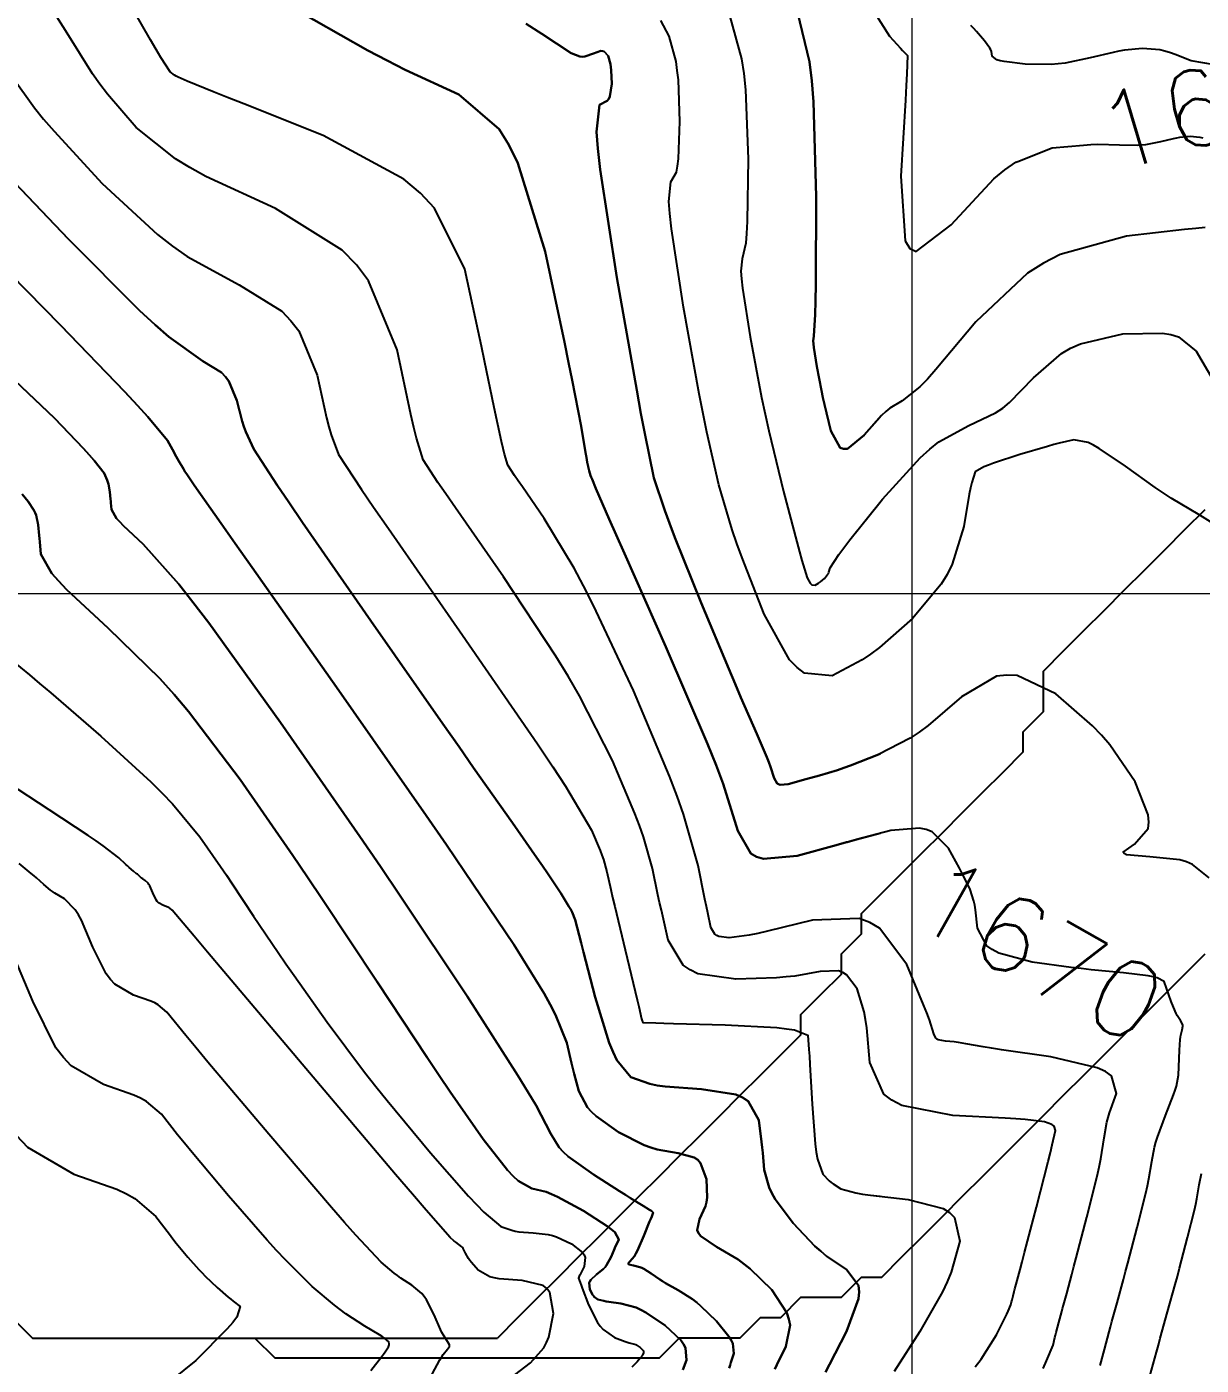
# Model space of a CAD drawing. Header units: metres. Extents: x 837117 to 838477, y 1189012 to 1191015.
# Drawn here: x 837832.7 to 837890.8, y 1190375.7 to 1190441.9 of the extents above; entities that cross this region are included whole.
import ezdxf

# ---------------------------------------------------------------- set-up
doc = ezdxf.new("R2010")
doc.units = ezdxf.units.M
doc.header["$LTSCALE"] = 0.3
doc.layers.add('COORD', color=7, linetype='Continuous', lineweight=20)
doc.layers.add('DRENAJE', color=5, linetype='Continuous', lineweight=25)
doc.layers.add('COTAS 10', color=1, linetype='Continuous')
doc.layers.add('COTAS INT', color=252, linetype='Continuous')
doc.styles.get("Standard").update_dxf_attribs({"font": 'simplex.shx'})

msp = doc.modelspace()

# ---------------------------------------------------------------- linework, layer by layer
at = {"layer": 'COORD'}
for p, q in [((837876.514, 1189013.872), (837876.514, 1191013.872)), ((837476.514, 1190413.872), (838476.514, 1190413.872))]:
    msp.add_line(p, q, dxfattribs=at)
at = {"layer": 'COTAS 10'}
for points, elevation in [([(837885.809, 1190375.667), (837886.014, 1190376.461), (837886.248, 1190377.335), (837886.316, 1190377.584), (837886.385, 1190377.837), (837886.646, 1190378.775), (837886.963, 1190379.93), (837887.067, 1190380.319), (837887.179, 1190380.737), (837887.642, 1190382.499), (837888.062, 1190384.191), (837888.147, 1190384.565), (837888.217, 1190384.898), (837888.358, 1190385.764), (837888.494, 1190386.478), (837888.562, 1190386.716), (837888.643, 1190386.971), (837889.044, 1190388.039), (837889.439, 1190389.064), (837889.515, 1190389.293), (837889.578, 1190389.497), (837889.685, 1190390.033), (837889.735, 1190391.279), (837889.77, 1190391.795), (837889.783, 1190391.908), (837889.799, 1190392.01), (837889.867, 1190392.273), (837889.901, 1190392.453), (837889.895, 1190392.503), (837889.881, 1190392.553), (837889.775, 1190392.736), (837889.614, 1190392.992), (837889.566, 1190393.089), (837889.516, 1190393.198), (837889.325, 1190393.684), (837888.974, 1190394.664), (837888.62, 1190394.856), (837888.423, 1190394.903), (837888.184, 1190394.948), (837886.963, 1190395.09), (837885.358, 1190395.25), (837884.876, 1190395.306), (837884.378, 1190395.368), (837882.445, 1190395.634), (837880.792, 1190396.075), (837880.47, 1190396.246), (837880.207, 1190396.439), (837879.749, 1190397.313), (837879.648, 1190398.223), (837879.609, 1190398.439), (837879.567, 1190398.639), (837879.378, 1190399.23), (837879.082, 1190399.84), (837878.972, 1190400.051), (837878.85, 1190400.281), (837878.309, 1190401.267), (837877.493, 1190402.074), (837877.197, 1190402.192), (837876.872, 1190402.264), (837875.447, 1190402.142), (837873.751, 1190401.694), (837873.299, 1190401.572), (837873.256, 1190401.56), (837872.749, 1190401.421), (837870.824, 1190400.885), (837869.159, 1190400.732), (837868.816, 1190400.834), (837868.523, 1190401), (837867.893, 1190402.122), (837867.166, 1190404.452), (837866.812, 1190405.379), (837866.393, 1190406.428), (837864.328, 1190411.235), (837862.278, 1190415.845), (837861.868, 1190416.77), (837861.526, 1190417.543), (837860.861, 1190419.067), (837860.677, 1190419.523), (837860.638, 1190419.624), (837860.605, 1190419.713), (837860.529, 1190419.943), (837860.444, 1190420.376), (837860.404, 1190420.593), (837860.358, 1190420.853), (837860.133, 1190422.144), (837859.696, 1190424.424), (837859.516, 1190425.308), (837859.31, 1190426.301), (837858.352, 1190430.796), (837857.013, 1190435.157), (837856.567, 1190436.065), (837856.087, 1190436.842), (837854.084, 1190438.567), (837851.43, 1190439.782), (837850.541, 1190440.238), (837849.585, 1190440.745), (837845.574, 1190443.011)], 1670), ([(837845.574, 1190443.011), (837849.585, 1190440.745), (837850.541, 1190440.238), (837851.43, 1190439.782), (837854.084, 1190438.567), (837856.087, 1190436.842), (837856.567, 1190436.065), (837857.013, 1190435.157), (837858.352, 1190430.796), (837859.31, 1190426.301), (837859.516, 1190425.308), (837859.696, 1190424.424), (837860.133, 1190422.144), (837860.358, 1190420.853), (837860.404, 1190420.593), (837860.444, 1190420.376), (837860.529, 1190419.943), (837860.605, 1190419.713), (837860.638, 1190419.624), (837860.677, 1190419.523), (837860.861, 1190419.067), (837861.526, 1190417.543), (837861.868, 1190416.77), (837862.278, 1190415.845), (837864.328, 1190411.235), (837866.393, 1190406.428), (837866.812, 1190405.379), (837867.166, 1190404.452), (837867.893, 1190402.122), (837868.523, 1190401), (837868.816, 1190400.834), (837869.159, 1190400.732), (837870.824, 1190400.885), (837872.749, 1190401.421), (837873.256, 1190401.56), (837873.299, 1190401.572), (837873.751, 1190401.694), (837874.923, 1190402.004)], 1670), ([(837874.655, 1190442.62), (837875.39, 1190441.447), (837875.929, 1190440.857), (837876.034, 1190440.744), (837876.121, 1190440.652), (837876.276, 1190440.5), (837876.247, 1190439.578), (837876.217, 1190439.001), (837876.177, 1190438.283), (837875.956, 1190434.529), (837876.164, 1190431.32), (837876.395, 1190430.946), (837876.701, 1190430.796), (837878.431, 1190432.115), (837880.549, 1190434.386), (837881.1, 1190434.837), (837881.634, 1190435.21), (837881.738, 1190435.251), (837883.434, 1190435.915), (837884.978, 1190436.062), (837885.35, 1190436.084), (837885.7, 1190436.098), (837886.764, 1190436.078), (837887.631, 1190436.057), (837887.855, 1190436.07), (837888.072, 1190436.09), (837888.801, 1190436.229), (837889.44, 1190436.386), (837889.601, 1190436.417), (837889.755, 1190436.443), (837890.253, 1190436.494), (837890.736, 1190436.452), (837890.88, 1190436.419)], 1680), ([(837869.714, 1190375.49), (837869.81, 1190375.699), (837870.256, 1190376.608), (837870.468, 1190377.665), (837870.416, 1190377.967), (837870.317, 1190378.272), (837869.561, 1190379.41), (837868.493, 1190380.445), (837868.197, 1190380.687), (837867.901, 1190380.908), (837866.833, 1190381.545), (837866.055, 1190382.063), (837865.941, 1190382.21), (837865.872, 1190382.358), (837865.991, 1190382.906), (837866.293, 1190383.548), (837866.339, 1190383.756), (837866.368, 1190383.976), (837866.34, 1190384.881), (837866.042, 1190385.682), (837865.902, 1190385.837), (837865.736, 1190385.963), (837864.932, 1190386.179), (837863.893, 1190386.354), (837863.58, 1190386.455), (837863.255, 1190386.578), (837861.991, 1190387.213), (837860.875, 1190388.002), (837860.644, 1190388.221), (837860.447, 1190388.442), (837860.016, 1190389.245), (837859.798, 1190390.102), (837859.734, 1190390.357), (837859.669, 1190390.62), (837859.425, 1190391.633), (837858.87, 1190393.026), (837858.61, 1190393.527), (837858.303, 1190394.08), (837856.812, 1190396.495), (837854.374, 1190400.118), (837853.472, 1190401.431), (837852.471, 1190402.879), (837848.033, 1190409.228), (837843.863, 1190415.159), (837843.031, 1190416.342), (837842.339, 1190417.327), (837841.004, 1190419.228), (837840.63, 1190419.778), (837840.543, 1190419.911), (837840.464, 1190420.035), (837840.239, 1190420.414), (837840.046, 1190420.769), (837839.987, 1190420.878), (837839.926, 1190420.991), (837839.684, 1190421.439), (837838.715, 1190422.605), (837838.195, 1190423.172), (837837.566, 1190423.844), (837834.389, 1190427.152), (837831.059, 1190430.524)], 1660), ([(837831.059, 1190430.524), (837834.389, 1190427.152), (837837.566, 1190423.844), (837838.195, 1190423.172), (837838.715, 1190422.605), (837839.684, 1190421.439), (837839.926, 1190420.991), (837839.987, 1190420.878), (837840.046, 1190420.769), (837840.239, 1190420.414), (837840.464, 1190420.035), (837840.543, 1190419.911), (837840.63, 1190419.778), (837841.004, 1190419.228), (837842.339, 1190417.327), (837843.031, 1190416.342), (837843.863, 1190415.159), (837848.033, 1190409.228), (837852.471, 1190402.879), (837853.472, 1190401.431), (837854.374, 1190400.118), (837856.812, 1190396.495), (837858.303, 1190394.08), (837858.61, 1190393.527), (837858.87, 1190393.026), (837859.425, 1190391.633), (837859.669, 1190390.62), (837859.734, 1190390.357), (837859.798, 1190390.102), (837860.016, 1190389.245), (837860.447, 1190388.442), (837860.644, 1190388.221), (837860.875, 1190388.002), (837861.991, 1190387.213), (837863.255, 1190386.578), (837863.58, 1190386.455), (837863.893, 1190386.354), (837864.932, 1190386.179), (837865.736, 1190385.963), (837865.902, 1190385.837), (837866.042, 1190385.682), (837866.34, 1190384.881), (837866.368, 1190383.976), (837866.339, 1190383.756), (837866.293, 1190383.548), (837865.991, 1190382.906), (837865.872, 1190382.358), (837865.941, 1190382.21), (837866.055, 1190382.063), (837866.833, 1190381.545), (837867.901, 1190380.908), (837868.197, 1190380.687), (837868.493, 1190380.445), (837869.561, 1190379.41), (837870.317, 1190378.272), (837870.416, 1190377.967), (837870.468, 1190377.665), (837870.256, 1190376.608), (837869.81, 1190375.699), (837869.714, 1190375.49)], 1660), ([(837852.765, 1190375.238), (837853.154, 1190375.946), (837853.241, 1190376.091), (837853.32, 1190376.215), (837853.534, 1190376.479), (837853.628, 1190376.611), (837853.631, 1190376.651), (837853.625, 1190376.693), (837853.523, 1190376.857), (837853.323, 1190377.165), (837853.255, 1190377.298), (837853.181, 1190377.45), (837852.872, 1190378.171), (837852.493, 1190378.916), (837852.376, 1190379.084), (837852.254, 1190379.234), (837851.769, 1190379.64), (837851.22, 1190379.996), (837851.057, 1190380.115), (837850.89, 1190380.244), (837850.249, 1190380.786), (837848.989, 1190382.121), (837848.432, 1190382.751), (837847.784, 1190383.493), (837844.696, 1190387.11), (837841.683, 1190390.684), (837841.084, 1190391.398), (837840.587, 1190391.994), (837839.64, 1190393.152), (837839.217, 1190393.513), (837839.05, 1190393.606), (837838.861, 1190393.696), (837837.998, 1190393.997), (837837.078, 1190394.533), (837836.853, 1190394.771), (837836.641, 1190395.048), (837835.985, 1190396.373), (837835.422, 1190397.698), (837835.27, 1190397.976), (837835.119, 1190398.215), (837834.585, 1190398.754), (837834.109, 1190399.038), (837833.995, 1190399.115), (837833.887, 1190399.192), (837833.562, 1190399.467), (837833.208, 1190399.791), (837833.082, 1190399.899), (837832.945, 1190400.015), (837832.349, 1190400.501)], 1650), ([(837852.765, 1190375.238), (837853.154, 1190375.946), (837853.241, 1190376.091), (837853.32, 1190376.215), (837853.534, 1190376.479), (837853.628, 1190376.611), (837853.631, 1190376.651), (837853.625, 1190376.693), (837853.523, 1190376.857), (837853.323, 1190377.165), (837853.255, 1190377.298), (837853.181, 1190377.45), (837852.872, 1190378.171), (837852.493, 1190378.916), (837852.376, 1190379.084), (837852.254, 1190379.234), (837851.769, 1190379.64), (837851.22, 1190379.996), (837851.057, 1190380.115), (837850.89, 1190380.244), (837850.249, 1190380.786), (837848.989, 1190382.121), (837848.432, 1190382.751), (837847.784, 1190383.493), (837844.696, 1190387.11), (837841.683, 1190390.684), (837841.084, 1190391.398), (837840.587, 1190391.994), (837839.64, 1190393.152), (837839.217, 1190393.513), (837839.05, 1190393.606), (837838.861, 1190393.696), (837837.998, 1190393.997), (837837.078, 1190394.533), (837836.853, 1190394.771), (837836.641, 1190395.048), (837835.985, 1190396.373), (837835.422, 1190397.698), (837835.27, 1190397.976), (837835.119, 1190398.215), (837834.585, 1190398.754), (837834.109, 1190399.038), (837833.995, 1190399.115), (837833.887, 1190399.192), (837833.562, 1190399.467), (837833.208, 1190399.791), (837833.082, 1190399.899), (837832.945, 1190400.015), (837832.349, 1190400.501)], 1650)]:
    msp.add_lwpolyline(points, dxfattribs=dict(at, elevation=elevation))
at = {"layer": 'COTAS INT'}
for points, elevation in [([(837874.923, 1190397.268), (837874.892, 1190397.31), (837874.41, 1190397.595), (837873.881, 1190397.788), (837871.573, 1190397.709), (837869.349, 1190397.156), (837868.872, 1190397.05), (837868.456, 1190396.964), (837867.455, 1190396.823), (837866.947, 1190396.898), (837866.842, 1190396.948), (837866.751, 1190397.011), (837866.552, 1190397.345), (837866.396, 1190398.071), (837866.333, 1190398.38), (837866.262, 1190398.737), (837865.933, 1190400.417), (837865.206, 1190402.952), (837864.884, 1190403.847), (837864.51, 1190404.827), (837862.721, 1190409.064), (837860.748, 1190413.282), (837860.258, 1190414.249), (837859.793, 1190415.13), (837858.313, 1190417.587), (837857.232, 1190419.141), (837857.018, 1190419.452), (837856.84, 1190419.712), (837856.505, 1190420.222), (837856.346, 1190420.765), (837856.279, 1190421.046), (837856.203, 1190421.384), (837855.843, 1190423.075), (837855.362, 1190425.379), (837855.209, 1190426.102), (837855.047, 1190426.863), (837854.391, 1190429.92), (837852.883, 1190432.942), (837852.185, 1190433.681), (837851.364, 1190434.378), (837847.387, 1190436.541), (837843.45, 1190438.1), (837842.655, 1190438.415), (837841.989, 1190438.68), (837840.647, 1190439.216), (837840.211, 1190439.414), (837840.114, 1190439.465), (837840.028, 1190439.515), (837839.807, 1190439.683), (837839.353, 1190440.397), (837839.12, 1190440.792), (837838.84, 1190441.272), (837837.444, 1190443.718)], 1668), ([(837882.981, 1190375.522), (837883.156, 1190375.892), (837883.478, 1190376.67), (837883.569, 1190377.05), (837883.598, 1190377.169), (837883.629, 1190377.293), (837883.758, 1190377.789), (837883.904, 1190378.335), (837883.946, 1190378.491), (837883.989, 1190378.648), (837884.152, 1190379.235), (837884.408, 1190380.177), (837884.509, 1190380.559), (837884.624, 1190380.994), (837885.15, 1190383.003), (837885.655, 1190385.035), (837885.757, 1190385.485), (837885.842, 1190385.886), (837886.011, 1190386.926), (837886.141, 1190387.701), (837886.201, 1190387.935), (837886.271, 1190388.177), (837886.614, 1190389.122), (837886.367, 1190390.008), (837886.067, 1190390.214), (837885.665, 1190390.402), (837883.373, 1190390.937), (837880.934, 1190391.293), (837880.439, 1190391.368), (837880.021, 1190391.433), (837879.165, 1190391.583), (837878.8, 1190391.653), (837878.693, 1190391.668), (837878.582, 1190391.682), (837878.16, 1190391.714), (837877.802, 1190391.784), (837877.733, 1190391.82), (837877.676, 1190391.864), (837877.579, 1190392.086), (837877.366, 1190392.775), (837877.236, 1190393.113), (837877.075, 1190393.516), (837876.239, 1190395.507), (837874.892, 1190397.31), (837874.41, 1190397.595), (837873.881, 1190397.788), (837871.573, 1190397.709), (837869.349, 1190397.156), (837868.872, 1190397.05), (837868.456, 1190396.964), (837867.455, 1190396.823), (837866.947, 1190396.898), (837866.842, 1190396.948), (837866.751, 1190397.011), (837866.552, 1190397.345), (837866.396, 1190398.071), (837866.333, 1190398.38), (837866.262, 1190398.737), (837865.933, 1190400.417), (837865.206, 1190402.952), (837864.884, 1190403.847), (837864.51, 1190404.827), (837862.721, 1190409.064), (837860.748, 1190413.282), (837860.258, 1190414.249), (837859.793, 1190415.13), (837858.313, 1190417.587), (837857.232, 1190419.141), (837857.018, 1190419.452), (837856.84, 1190419.712), (837856.505, 1190420.222), (837856.346, 1190420.765), (837856.279, 1190421.046), (837856.203, 1190421.384), (837855.843, 1190423.075), (837855.362, 1190425.379), (837855.209, 1190426.102), (837855.047, 1190426.863), (837854.391, 1190429.92), (837852.883, 1190432.942), (837852.185, 1190433.681), (837851.364, 1190434.378), (837847.387, 1190436.541), (837843.45, 1190438.1), (837842.655, 1190438.415), (837841.989, 1190438.68), (837840.647, 1190439.216), (837840.211, 1190439.414), (837840.114, 1190439.465), (837840.028, 1190439.515), (837839.807, 1190439.683), (837839.353, 1190440.397), (837839.12, 1190440.792), (837838.84, 1190441.272), (837837.444, 1190443.718)], 1668), ([(837875.109, 1190389.102), (837874.424, 1190390.664), (837874.27, 1190392.383), (837874.205, 1190392.792), (837874.132, 1190393.172), (837873.788, 1190394.301), (837873.263, 1190395.005), (837873.075, 1190395.116), (837872.868, 1190395.192), (837871.967, 1190395.161), (837870.706, 1190394.939), (837870.272, 1190394.894), (837869.801, 1190394.856), (837867.793, 1190394.777), (837865.913, 1190395.054), (837865.522, 1190395.239), (837865.188, 1190395.473), (837864.45, 1190396.711), (837864.105, 1190398.196), (837864.019, 1190398.586), (837863.937, 1190398.966), (837863.673, 1190400.258), (837863.223, 1190401.827), (837863.023, 1190402.382), (837862.792, 1190402.988), (837861.684, 1190405.611), (837860.055, 1190408.806), (837859.494, 1190409.773), (837858.886, 1190410.776), (837856.293, 1190414.697), (837853.917, 1190418.112), (837853.446, 1190418.796), (837853.056, 1190419.367), (837852.32, 1190420.488), (837851.997, 1190421.553), (837851.867, 1190422.089), (837851.719, 1190422.731), (837851.037, 1190425.92), (837849.628, 1190429.349), (837849.022, 1190430.141), (837848.323, 1190430.866), (837845.015, 1190432.917), (837841.575, 1190434.509), (837840.792, 1190434.945), (837840.083, 1190435.378), (837838.132, 1190436.923), (837836.712, 1190438.571), (837836.337, 1190439.069), (837835.971, 1190439.584), (837834.714, 1190441.596), (837833.498, 1190443.537)], 1666), ([(837879.63, 1190375.595), (837879.919, 1190375.988), (837880.675, 1190377.186), (837881.106, 1190378.037), (837881.191, 1190378.212), (837881.261, 1190378.359), (837881.389, 1190378.67), (837881.425, 1190378.822), (837881.437, 1190378.869), (837881.449, 1190378.919), (837881.501, 1190379.117), (837881.559, 1190379.335), (837881.576, 1190379.397), (837881.593, 1190379.46), (837881.658, 1190379.694), (837881.853, 1190380.425), (837881.951, 1190380.8), (837882.07, 1190381.251), (837882.659, 1190383.507), (837883.238, 1190385.76), (837883.351, 1190386.209), (837883.442, 1190386.583), (837883.597, 1190387.303), (837883.527, 1190387.505), (837883.475, 1190387.553), (837883.41, 1190387.597), (837883.061, 1190387.726), (837882.097, 1190387.839), (837881.645, 1190387.872), (837881.113, 1190387.907), (837878.521, 1190388.044), (837875.997, 1190388.533), (837875.508, 1190388.791), (837875.109, 1190389.102), (837874.424, 1190390.664), (837874.27, 1190392.383), (837874.205, 1190392.792), (837874.132, 1190393.172), (837873.788, 1190394.301), (837873.263, 1190395.005), (837873.075, 1190395.116), (837872.868, 1190395.192), (837871.967, 1190395.161), (837870.706, 1190394.939), (837870.272, 1190394.894), (837869.801, 1190394.856), (837867.793, 1190394.777), (837865.913, 1190395.054), (837865.522, 1190395.239), (837865.188, 1190395.473), (837864.45, 1190396.711), (837864.105, 1190398.196), (837864.019, 1190398.586), (837863.937, 1190398.966), (837863.673, 1190400.258), (837863.223, 1190401.827), (837863.023, 1190402.382), (837862.792, 1190402.988), (837861.684, 1190405.611), (837860.055, 1190408.806), (837859.494, 1190409.773), (837858.886, 1190410.776), (837856.293, 1190414.697), (837853.917, 1190418.112), (837853.446, 1190418.796), (837853.056, 1190419.367), (837852.32, 1190420.488), (837851.997, 1190421.553), (837851.867, 1190422.089), (837851.719, 1190422.731), (837851.037, 1190425.92), (837849.628, 1190429.349), (837849.022, 1190430.141), (837848.323, 1190430.866), (837845.015, 1190432.917), (837841.575, 1190434.509), (837840.792, 1190434.945), (837840.083, 1190435.378), (837838.132, 1190436.923), (837836.712, 1190438.571), (837836.337, 1190439.069), (837835.971, 1190439.584), (837834.714, 1190441.596), (837833.498, 1190443.537)], 1666), ([(837867.498, 1190442.421), (837868.072, 1190440.326), (837868.181, 1190439.594), (837868.267, 1190438.797), (837868.397, 1190435.374), (837868.345, 1190432.272), (837868.317, 1190431.678), (837868.283, 1190431.199), (837868.11, 1190430.426), (837868.041, 1190429.821), (837868.072, 1190429.448), (837868.125, 1190428.985), (837868.498, 1190426.572), (837869.065, 1190423.574), (837869.24, 1190422.744), (837869.423, 1190421.913), (837870.149, 1190418.91), (837870.802, 1190416.426), (837870.939, 1190415.923), (837871.057, 1190415.5), (837871.322, 1190414.638), (837871.468, 1190414.377), (837871.51, 1190414.333), (837871.552, 1190414.301), (837871.711, 1190414.287), (837871.88, 1190414.377), (837871.929, 1190414.41), (837871.978, 1190414.447), (837872.167, 1190414.612), (837872.33, 1190414.807), (837872.364, 1190414.864), (837872.393, 1190414.921), (837872.459, 1190415.137), (837872.875, 1190415.794), (837873.126, 1190416.129), (837873.435, 1190416.532), (837874.923, 1190418.392)], 1676), ([(837867.498, 1190442.421), (837868.072, 1190440.326), (837868.181, 1190439.594), (837868.267, 1190438.797), (837868.397, 1190435.374), (837868.345, 1190432.272), (837868.317, 1190431.678), (837868.283, 1190431.199), (837868.11, 1190430.426), (837868.041, 1190429.821), (837868.072, 1190429.448), (837868.125, 1190428.985), (837868.498, 1190426.572), (837869.065, 1190423.574), (837869.24, 1190422.744), (837869.423, 1190421.913), (837870.149, 1190418.91), (837870.802, 1190416.426), (837870.939, 1190415.923), (837871.057, 1190415.5), (837871.322, 1190414.638), (837871.468, 1190414.377), (837871.51, 1190414.333), (837871.552, 1190414.301), (837871.711, 1190414.287), (837871.88, 1190414.377), (837871.929, 1190414.41), (837871.978, 1190414.447), (837872.167, 1190414.612), (837872.33, 1190414.807), (837872.364, 1190414.864), (837872.393, 1190414.921), (837872.459, 1190415.137), (837872.875, 1190415.794), (837873.126, 1190416.129), (837873.435, 1190416.532), (837875.04, 1190418.538), (837876.905, 1190420.584), (837877.378, 1190421.01), (837877.833, 1190421.376), (837879.317, 1190422.19), (837880.637, 1190422.807), (837880.987, 1190423.047), (837881.33, 1190423.318), (837882.516, 1190424.549), (837883.888, 1190425.752), (837884.348, 1190426.004), (837884.843, 1190426.223), (837886.923, 1190426.722), (837888.886, 1190426.756), (837889.307, 1190426.682), (837889.675, 1190426.57), (837890.563, 1190425.864), (837891.389, 1190424.428)], 1676), ([(837870.837, 1190442.63), (837871.436, 1190440.174), (837871.548, 1190439.241), (837871.638, 1190438.197), (837871.769, 1190433.516), (837871.739, 1190429.173), (837871.726, 1190428.343), (837871.711, 1190427.676), (837871.641, 1190426.611), (837871.614, 1190426.375), (837871.626, 1190426.23), (837871.646, 1190426.049), (837871.792, 1190425.107), (837872.021, 1190423.907), (837872.094, 1190423.564), (837872.171, 1190423.217), (837872.487, 1190421.921), (837872.948, 1190421.082), (837873.117, 1190421.022), (837873.304, 1190421.036), (837874.13, 1190421.709), (837874.923, 1190422.595)], 1678), ([(837890.999, 1190431.988), (837890.535, 1190431.939), (837889.971, 1190431.877), (837887.107, 1190431.546), (837883.827, 1190430.644), (837883.002, 1190430.223), (837882.212, 1190429.726), (837879.657, 1190427.311), (837877.686, 1190424.946), (837877.264, 1190424.48), (837876.896, 1190424.097), (837876.014, 1190423.397), (837875.402, 1190423.039), (837875.204, 1190422.871), (837874.993, 1190422.673), (837874.13, 1190421.709), (837873.304, 1190421.036), (837873.117, 1190421.022), (837872.948, 1190421.082), (837872.487, 1190421.921), (837872.171, 1190423.217), (837872.094, 1190423.564), (837872.021, 1190423.907), (837871.792, 1190425.107), (837871.646, 1190426.049), (837871.626, 1190426.23), (837871.614, 1190426.375), (837871.641, 1190426.611), (837871.711, 1190427.676), (837871.726, 1190428.343), (837871.739, 1190429.173), (837871.769, 1190433.516), (837871.638, 1190438.197), (837871.548, 1190439.241), (837871.436, 1190440.174), (837870.837, 1190442.63)], 1678), ([(837891.199, 1190399.794), (837890.379, 1190400.46), (837890.076, 1190400.586), (837889.742, 1190400.688), (837888.261, 1190400.846), (837887.115, 1190400.939), (837886.991, 1190401), (837886.951, 1190401.075), (837887.503, 1190401.473), (837888.177, 1190402.246), (837888.212, 1190402.558), (837888.183, 1190402.913), (837887.532, 1190404.548), (837886.278, 1190406.381), (837885.867, 1190406.86), (837885.429, 1190407.327), (837883.62, 1190408.912), (837881.695, 1190409.804), (837881.184, 1190409.835), (837880.682, 1190409.772), (837878.951, 1190408.763), (837877.305, 1190407.337), (837876.858, 1190407.011), (837876.414, 1190406.715), (837874.844, 1190405.896), (837873.456, 1190405.357), (837873.128, 1190405.238), (837872.824, 1190405.132), (837871.93, 1190404.856), (837871.245, 1190404.676), (837871.073, 1190404.63), (837870.909, 1190404.586), (837870.38, 1190404.44), (837869.981, 1190404.403), (837869.899, 1190404.428), (837869.829, 1190404.468), (837869.678, 1190404.737), (837869.504, 1190405.295), (837869.419, 1190405.517), (837869.318, 1190405.768), (837868.824, 1190406.919), (837868.04, 1190408.731), (837867.756, 1190409.399), (837867.445, 1190410.139), (837866.081, 1190413.41), (837864.778, 1190416.635), (837864.505, 1190417.345), (837864.27, 1190417.977), (837863.736, 1190419.599), (837863.282, 1190421.79), (837863.097, 1190422.78), (837862.886, 1190423.937), (837861.911, 1190429.5), (837861.083, 1190434.857), (837860.966, 1190435.884), (837860.897, 1190436.712), (837861.05, 1190438.056), (837861.428, 1190438.246), (837861.5, 1190438.347), (837861.559, 1190438.47), (837861.652, 1190439.09), (837861.627, 1190439.763), (837861.61, 1190439.92), (837861.588, 1190440.064), (837861.475, 1190440.476), (837861.278, 1190440.693), (837861.203, 1190440.713), (837861.119, 1190440.716), (837860.746, 1190440.583), (837860.314, 1190440.438), (837860.194, 1190440.433), (837860.074, 1190440.443), (837859.639, 1190440.606), (837858.186, 1190441.559), (837857.424, 1190442.066)], 1672), ([(837857.424, 1190442.066), (837858.186, 1190441.559), (837859.639, 1190440.606), (837860.074, 1190440.443), (837860.194, 1190440.433), (837860.314, 1190440.438), (837860.746, 1190440.583), (837861.119, 1190440.716), (837861.203, 1190440.713), (837861.278, 1190440.693), (837861.475, 1190440.476), (837861.588, 1190440.064), (837861.61, 1190439.92), (837861.627, 1190439.763), (837861.652, 1190439.09), (837861.559, 1190438.47), (837861.5, 1190438.347), (837861.428, 1190438.246), (837861.05, 1190438.056), (837860.897, 1190436.712), (837860.966, 1190435.884), (837861.083, 1190434.857), (837861.911, 1190429.5), (837862.886, 1190423.937), (837863.097, 1190422.78), (837863.282, 1190421.79), (837863.736, 1190419.599), (837864.27, 1190417.977), (837864.505, 1190417.345), (837864.778, 1190416.635), (837866.081, 1190413.41), (837867.445, 1190410.139), (837867.756, 1190409.399), (837868.04, 1190408.731), (837868.824, 1190406.919), (837869.318, 1190405.768), (837869.419, 1190405.517), (837869.504, 1190405.295), (837869.678, 1190404.737), (837869.829, 1190404.468), (837869.899, 1190404.428), (837869.981, 1190404.403), (837870.38, 1190404.44), (837870.909, 1190404.586), (837871.073, 1190404.63), (837871.245, 1190404.676), (837871.93, 1190404.856), (837872.824, 1190405.132), (837873.128, 1190405.238), (837873.456, 1190405.357), (837874.844, 1190405.896), (837874.923, 1190405.937)], 1672), ([(837874.923, 1190411.224), (837874.89, 1190411.195), (837874.456, 1190410.873), (837874.03, 1190410.583), (837872.561, 1190409.803), (837871.182, 1190409.923), (837870.814, 1190410.2), (837870.451, 1190410.584), (837869.188, 1190412.851), (837868.097, 1190415.633), (837867.843, 1190416.341), (837867.61, 1190417.022), (837866.942, 1190419.254), (837866.352, 1190421.851), (837866.168, 1190422.762), (837865.975, 1190423.756), (837865.204, 1190428.036), (837864.604, 1190431.921), (837864.519, 1190432.666), (837864.469, 1190433.267), (837864.58, 1190434.241), (837864.855, 1190434.722), (837864.909, 1190435.013), (837864.952, 1190435.371), (837865.025, 1190437.232), (837864.947, 1190439.28), (837864.895, 1190439.757), (837864.83, 1190440.195), (837864.487, 1190441.449), (837864.087, 1190442.221)], 1674), ([(837891.978, 1190416.978), (837890.73, 1190417.745), (837889.317, 1190418.586), (837888.92, 1190418.843), (837888.52, 1190419.111), (837887.056, 1190420.165), (837885.764, 1190421.049), (837885.473, 1190421.21), (837885.211, 1190421.334), (837884.506, 1190421.479), (837883.782, 1190421.309), (837883.509, 1190421.235), (837883.203, 1190421.149), (837881.834, 1190420.741), (837880.537, 1190420.316), (837880.277, 1190420.22), (837880.06, 1190420.132), (837879.633, 1190419.892), (837879.456, 1190419.368), (837879.396, 1190419.101), (837879.333, 1190418.782), (837879.064, 1190417.191), (837878.494, 1190415.314), (837878.239, 1190414.815), (837877.943, 1190414.325), (837876.526, 1190412.627), (837874.89, 1190411.195), (837874.456, 1190410.873), (837874.03, 1190410.583), (837872.561, 1190409.803), (837871.182, 1190409.923), (837870.814, 1190410.2), (837870.451, 1190410.584), (837869.188, 1190412.851), (837868.097, 1190415.633), (837867.843, 1190416.341), (837867.61, 1190417.022), (837866.942, 1190419.254), (837866.352, 1190421.851), (837866.168, 1190422.762), (837865.975, 1190423.756), (837865.204, 1190428.036), (837864.604, 1190431.921), (837864.519, 1190432.666), (837864.469, 1190433.267), (837864.58, 1190434.241), (837864.855, 1190434.722), (837864.909, 1190435.013), (837864.952, 1190435.371), (837865.025, 1190437.232), (837864.947, 1190439.28), (837864.895, 1190439.757), (837864.83, 1190440.195), (837864.487, 1190441.449), (837864.087, 1190442.221)], 1674), ([(837891.466, 1190440.028), (837890.307, 1190440.224), (837889.51, 1190440.541), (837889.279, 1190440.632), (837889.013, 1190440.707), (837888.756, 1190440.766), (837887.896, 1190440.842), (837887.008, 1190440.751), (837886.734, 1190440.704), (837886.448, 1190440.648), (837885.309, 1190440.369), (837884.075, 1190440.116), (837883.727, 1190440.077), (837883.378, 1190440.051), (837882.094, 1190440.068), (837881.055, 1190440.19), (837880.86, 1190440.23), (837880.704, 1190440.273), (837880.474, 1190440.452), (837880.432, 1190440.688), (837880.396, 1190440.768), (837880.348, 1190440.853), (837880.087, 1190441.213), (837879.688, 1190441.675), (837879.554, 1190441.825), (837879.409, 1190441.984)], 1682), ([(837831.983, 1190439.475), (837833.101, 1190437.896), (837833.555, 1190437.345), (837834.071, 1190436.744), (837836.456, 1190434.164), (837839.193, 1190431.629), (837839.93, 1190431.056), (837840.66, 1190430.54), (837843.222, 1190429.145), (837845.338, 1190427.833), (837845.785, 1190427.37), (837846.173, 1190426.863), (837847.074, 1190424.669), (837847.547, 1190422.562), (837847.665, 1190422.109), (837847.777, 1190421.713), (837848.135, 1190420.753), (837849.272, 1190419.023), (837849.875, 1190418.14), (837850.603, 1190417.082), (837854.273, 1190411.806), (837857.979, 1190406.423), (837858.73, 1190405.297), (837859.362, 1190404.331), (837860.648, 1190402.158), (837861.074, 1190401.149), (837861.163, 1190400.916), (837861.24, 1190400.703), (837861.413, 1190400.099), (837861.606, 1190399.22), (837861.695, 1190398.833), (837861.8, 1190398.384), (837862.308, 1190396.243), (837862.805, 1190394.169), (837862.903, 1190393.761), (837862.983, 1190393.427), (837863.13, 1190392.822), (837863.161, 1190392.715), (837863.168, 1190392.693), (837863.175, 1190392.676), (837863.195, 1190392.642), (837863.828, 1190392.617), (837864.221, 1190392.605), (837864.708, 1190392.59), (837867.256, 1190392.517), (837869.809, 1190392.386), (837870.3, 1190392.335), (837870.697, 1190392.277), (837871.35, 1190392.015), (837871.407, 1190391.307), (837871.428, 1190390.968), (837871.451, 1190390.568), (837871.556, 1190388.605), (837871.711, 1190386.632), (837871.767, 1190386.225), (837871.828, 1190385.879), (837872.093, 1190385.131), (837872.412, 1190384.806), (837872.506, 1190384.726), (837872.603, 1190384.651), (837872.974, 1190384.416), (837873.721, 1190384.208), (837874.055, 1190384.151), (837874.443, 1190384.093), (837874.923, 1190384.039)], 1664), ([(837831.983, 1190439.475), (837833.101, 1190437.896), (837833.555, 1190437.345), (837834.071, 1190436.744), (837836.456, 1190434.164), (837839.193, 1190431.629), (837839.93, 1190431.056), (837840.66, 1190430.54), (837843.222, 1190429.145), (837845.338, 1190427.833), (837845.785, 1190427.37), (837846.173, 1190426.863), (837847.074, 1190424.669), (837847.547, 1190422.562), (837847.665, 1190422.109), (837847.777, 1190421.713), (837848.135, 1190420.753), (837849.272, 1190419.023), (837849.875, 1190418.14), (837850.603, 1190417.082), (837854.273, 1190411.806), (837857.979, 1190406.423), (837858.73, 1190405.297), (837859.362, 1190404.331), (837860.648, 1190402.158), (837861.074, 1190401.149), (837861.163, 1190400.916), (837861.24, 1190400.703), (837861.413, 1190400.099), (837861.606, 1190399.22), (837861.695, 1190398.833), (837861.8, 1190398.384), (837862.308, 1190396.243), (837862.805, 1190394.169), (837862.903, 1190393.761), (837862.983, 1190393.427), (837863.13, 1190392.822), (837863.161, 1190392.715), (837863.168, 1190392.693), (837863.175, 1190392.676), (837863.195, 1190392.642), (837863.828, 1190392.617), (837864.221, 1190392.605), (837864.708, 1190392.59), (837867.256, 1190392.517), (837869.809, 1190392.386), (837870.3, 1190392.335), (837870.697, 1190392.277), (837871.35, 1190392.015), (837871.407, 1190391.307), (837871.428, 1190390.968), (837871.451, 1190390.568), (837871.556, 1190388.605), (837871.711, 1190386.632), (837871.767, 1190386.225), (837871.828, 1190385.879), (837872.093, 1190385.131), (837872.412, 1190384.806), (837872.506, 1190384.726), (837872.603, 1190384.651), (837872.974, 1190384.416), (837873.721, 1190384.208), (837874.055, 1190384.151), (837874.443, 1190384.093), (837876.304, 1190383.884), (837878.046, 1190383.441), (837878.36, 1190383.236), (837878.601, 1190382.995), (837878.864, 1190381.827), (837878.433, 1190380.288), (837878.236, 1190379.812), (837878.006, 1190379.316), (837876.894, 1190377.345), (837875.615, 1190375.365)], 1664), ([(837831.43, 1190434.918), (837834.781, 1190431.405), (837838.302, 1190427.879), (837839.069, 1190427.168), (837839.744, 1190426.571), (837841.429, 1190425.373), (837842.353, 1190424.8), (837842.549, 1190424.598), (837842.718, 1190424.377), (837843.111, 1190423.419), (837843.375, 1190422.393), (837843.463, 1190422.129), (837843.557, 1190421.873), (837843.95, 1190421.019), (837845.102, 1190419.23), (837845.674, 1190418.384), (837846.356, 1190417.386), (837849.736, 1190412.517), (837853.302, 1190407.418), (837854.101, 1190406.275), (837854.82, 1190405.249), (837856.736, 1190402.517), (837857.947, 1190400.785), (837858.22, 1190400.39), (837858.466, 1190400.032), (837859.13, 1190399.044), (837859.537, 1190398.385), (837859.621, 1190398.235), (837859.692, 1190398.098), (837859.843, 1190397.718), (837860.036, 1190396.955), (837860.134, 1190396.576), (837860.25, 1190396.125), (837860.83, 1190393.891), (837861.529, 1190391.636), (837861.72, 1190391.172), (837861.911, 1190390.777), (837862.593, 1190389.928), (837863.542, 1190389.598), (837863.9, 1190389.53), (837864.301, 1190389.472), (837866.094, 1190389.348), (837867.786, 1190389.076), (837868.123, 1190388.926), (837868.402, 1190388.742), (837868.932, 1190387.807), (837869.066, 1190386.731), (837869.095, 1190386.459), (837869.12, 1190386.197), (837869.183, 1190385.347), (837869.429, 1190384.469), (837869.569, 1190384.191), (837869.742, 1190383.898), (837870.629, 1190382.713), (837871.697, 1190381.579), (837871.985, 1190381.318), (837872.269, 1190381.081), (837873.263, 1190380.415), (837873.854, 1190379.632), (837873.883, 1190379.32), (837873.854, 1190378.968), (837873.266, 1190377.354), (837872.419, 1190375.709), (837872.228, 1190375.336)], 1662), ([(837872.228, 1190375.336), (837872.419, 1190375.709), (837873.266, 1190377.354), (837873.854, 1190378.968), (837873.883, 1190379.32), (837873.854, 1190379.632), (837873.263, 1190380.415), (837872.269, 1190381.081), (837871.985, 1190381.318), (837871.697, 1190381.579), (837870.629, 1190382.713), (837869.742, 1190383.898), (837869.569, 1190384.191), (837869.429, 1190384.469), (837869.183, 1190385.347), (837869.12, 1190386.197), (837869.095, 1190386.459), (837869.066, 1190386.731), (837868.932, 1190387.807), (837868.402, 1190388.742), (837868.123, 1190388.926), (837867.786, 1190389.076), (837866.094, 1190389.348), (837864.301, 1190389.472), (837863.9, 1190389.53), (837863.542, 1190389.598), (837862.593, 1190389.928), (837861.911, 1190390.777), (837861.72, 1190391.172), (837861.529, 1190391.636), (837860.83, 1190393.891), (837860.25, 1190396.125), (837860.134, 1190396.576), (837860.036, 1190396.955), (837859.843, 1190397.718), (837859.692, 1190398.098), (837859.621, 1190398.235), (837859.537, 1190398.385), (837859.13, 1190399.044), (837858.466, 1190400.032), (837858.22, 1190400.39), (837857.947, 1190400.785), (837856.736, 1190402.517), (837854.82, 1190405.249), (837854.101, 1190406.275), (837853.302, 1190407.418), (837849.736, 1190412.517), (837846.356, 1190417.386), (837845.674, 1190418.384), (837845.102, 1190419.23), (837843.95, 1190421.019), (837843.557, 1190421.873), (837843.463, 1190422.129), (837843.375, 1190422.393), (837843.111, 1190423.419), (837842.718, 1190424.377), (837842.549, 1190424.598), (837842.353, 1190424.8), (837841.429, 1190425.373), (837839.744, 1190426.571), (837839.069, 1190427.168), (837838.302, 1190427.879), (837834.781, 1190431.405), (837831.43, 1190434.918)], 1662), ([(837867.456, 1190375.543), (837867.502, 1190375.683), (837867.546, 1190375.818), (837867.687, 1190376.264), (837867.634, 1190376.76), (837867.555, 1190376.927), (837867.448, 1190377.106), (837866.833, 1190377.863), (837866.059, 1190378.609), (837865.852, 1190378.782), (837865.648, 1190378.942), (837864.942, 1190379.396), (837864.318, 1190379.742), (837864.168, 1190379.832), (837864.027, 1190379.92), (837863.596, 1190380.218), (837863.237, 1190380.452), (837863.141, 1190380.499), (837863.048, 1190380.539), (837862.722, 1190380.622), (837862.504, 1190380.672), (837862.479, 1190380.691), (837862.468, 1190380.713), (837862.554, 1190380.813), (837862.771, 1190381.079), (837862.843, 1190381.204), (837862.92, 1190381.353), (837863.239, 1190382.08), (837863.524, 1190382.789), (837863.58, 1190382.926), (837863.626, 1190383.038), (837863.705, 1190383.23), (837863.636, 1190383.298), (837863.587, 1190383.331), (837863.526, 1190383.371), (837863.2, 1190383.569), (837862.575, 1190383.951), (837862.325, 1190384.108), (837862.043, 1190384.286), (837860.746, 1190385.113), (837859.501, 1190386.012), (837859.252, 1190386.235), (837859.043, 1190386.447), (837858.631, 1190387.123), (837857.909, 1190388.536), (837857.505, 1190389.214), (837857.012, 1190390.016), (837854.493, 1190393.946), (837851.194, 1190398.908), (837850.209, 1190400.36), (837849.194, 1190401.846), (837845.269, 1190407.493), (837841.716, 1190412.416), (837840.935, 1190413.446), (837840.242, 1190414.33), (837838.471, 1190416.318), (837837.503, 1190417.216), (837837.316, 1190417.413), (837837.164, 1190417.588), (837836.909, 1190418.034), (837836.88, 1190418.351), (837836.872, 1190418.444), (837836.863, 1190418.539), (837836.828, 1190418.903), (837836.761, 1190419.275), (837836.732, 1190419.376), (837836.699, 1190419.476), (837836.542, 1190419.826), (837836.053, 1190420.452), (837835.81, 1190420.725), (837835.521, 1190421.041), (837834.09, 1190422.541), (837832.133, 1190424.415)], 1658), ([(837832.133, 1190424.415), (837834.09, 1190422.541), (837835.521, 1190421.041), (837835.81, 1190420.725), (837836.053, 1190420.452), (837836.542, 1190419.826), (837836.699, 1190419.476), (837836.732, 1190419.376), (837836.761, 1190419.275), (837836.828, 1190418.903), (837836.863, 1190418.539), (837836.872, 1190418.444), (837836.88, 1190418.351), (837836.909, 1190418.034), (837837.164, 1190417.588), (837837.316, 1190417.413), (837837.503, 1190417.216), (837838.471, 1190416.318), (837840.242, 1190414.33), (837840.935, 1190413.446), (837841.716, 1190412.416), (837845.269, 1190407.493), (837849.194, 1190401.846), (837850.209, 1190400.36), (837851.194, 1190398.908), (837854.493, 1190393.946), (837857.012, 1190390.016), (837857.505, 1190389.214), (837857.909, 1190388.536), (837858.631, 1190387.123), (837859.043, 1190386.447), (837859.252, 1190386.235), (837859.501, 1190386.012), (837860.746, 1190385.113), (837862.043, 1190384.286), (837862.325, 1190384.108), (837862.575, 1190383.951), (837863.2, 1190383.569), (837863.526, 1190383.371), (837863.587, 1190383.331), (837863.636, 1190383.298), (837863.705, 1190383.23), (837863.626, 1190383.038), (837863.58, 1190382.926), (837863.524, 1190382.789), (837863.239, 1190382.08), (837862.92, 1190381.353), (837862.843, 1190381.204), (837862.771, 1190381.079), (837862.554, 1190380.813), (837862.468, 1190380.713), (837862.479, 1190380.691), (837862.504, 1190380.672), (837862.722, 1190380.622), (837863.048, 1190380.539), (837863.141, 1190380.499), (837863.237, 1190380.452), (837863.596, 1190380.218), (837864.027, 1190379.92), (837864.168, 1190379.832), (837864.318, 1190379.742), (837864.942, 1190379.396), (837865.648, 1190378.942), (837865.852, 1190378.782), (837866.059, 1190378.609), (837866.833, 1190377.863), (837867.448, 1190377.106), (837867.555, 1190376.927), (837867.634, 1190376.76), (837867.687, 1190376.264), (837867.546, 1190375.818), (837867.502, 1190375.683), (837867.456, 1190375.543)], 1658), ([(837865.171, 1190375.452), (837865.347, 1190375.936), (837865.301, 1190376.543), (837865.205, 1190376.726), (837865.072, 1190376.915), (837864.29, 1190377.653), (837863.335, 1190378.294), (837863.093, 1190378.423), (837862.86, 1190378.53), (837862.101, 1190378.743), (837861.503, 1190378.818), (837861.372, 1190378.839), (837861.257, 1190378.86), (837860.966, 1190378.935), (837860.788, 1190379.059), (837860.743, 1190379.111), (837860.7, 1190379.17), (837860.563, 1190379.444), (837860.539, 1190379.751), (837860.568, 1190379.831), (837860.612, 1190379.908), (837860.898, 1190380.168), (837861.243, 1190380.45), (837861.324, 1190380.541), (837861.399, 1190380.638), (837861.615, 1190381.037), (837861.781, 1190381.435), (837861.823, 1190381.531), (837861.864, 1190381.622), (837861.998, 1190381.899), (837861.807, 1190382.261), (837861.643, 1190382.404), (837861.43, 1190382.567), (837860.26, 1190383.313), (837858.965, 1190384.013), (837858.674, 1190384.147), (837858.412, 1190384.254), (837857.707, 1190384.426), (837857.024, 1190384.801), (837856.776, 1190385.037), (837856.502, 1190385.329), (837855.299, 1190386.862), (837853.66, 1190389.215), (837853.111, 1190390.024), (837852.522, 1190390.903), (837850.051, 1190394.647), (837847.346, 1190398.733), (837846.609, 1190399.827), (837845.877, 1190400.904), (837843.277, 1190404.66), (837840.714, 1190408.03), (837840.005, 1190408.864), (837839.297, 1190409.656), (837836.743, 1190412.157), (837834.681, 1190414.07), (837834.283, 1190414.49), (837833.96, 1190414.862), (837833.416, 1190415.813), (837833.362, 1190416.425), (837833.347, 1190416.584), (837833.333, 1190416.739), (837833.283, 1190417.261), (837833.178, 1190417.739), (837833.129, 1190417.866), (837833.071, 1190417.991), (837832.791, 1190418.423), (837832.494, 1190418.777)], 1656), ([(837832.494, 1190418.777), (837832.791, 1190418.423), (837833.071, 1190417.991), (837833.129, 1190417.866), (837833.178, 1190417.739), (837833.283, 1190417.261), (837833.333, 1190416.739), (837833.347, 1190416.584), (837833.362, 1190416.425), (837833.416, 1190415.813), (837833.96, 1190414.862), (837834.283, 1190414.49), (837834.681, 1190414.07), (837836.743, 1190412.157), (837839.297, 1190409.656), (837840.005, 1190408.864), (837840.714, 1190408.03), (837843.277, 1190404.66), (837845.877, 1190400.904), (837846.609, 1190399.827), (837847.346, 1190398.733), (837850.051, 1190394.647), (837852.522, 1190390.903), (837853.111, 1190390.024), (837853.66, 1190389.215), (837855.299, 1190386.862), (837856.502, 1190385.329), (837856.776, 1190385.037), (837857.024, 1190384.801), (837857.707, 1190384.426), (837858.412, 1190384.254), (837858.674, 1190384.147), (837858.965, 1190384.013), (837860.26, 1190383.313), (837861.43, 1190382.567), (837861.643, 1190382.404), (837861.807, 1190382.261), (837861.998, 1190381.899), (837861.864, 1190381.622), (837861.823, 1190381.531), (837861.781, 1190381.435), (837861.615, 1190381.037), (837861.399, 1190380.638), (837861.324, 1190380.541), (837861.243, 1190380.45), (837860.898, 1190380.168), (837860.612, 1190379.908), (837860.568, 1190379.831), (837860.539, 1190379.751), (837860.563, 1190379.444), (837860.7, 1190379.17), (837860.743, 1190379.111), (837860.788, 1190379.059), (837860.966, 1190378.935), (837861.257, 1190378.86), (837861.372, 1190378.839), (837861.503, 1190378.818), (837862.101, 1190378.743), (837862.86, 1190378.53), (837863.093, 1190378.423), (837863.335, 1190378.294), (837864.29, 1190377.653), (837865.072, 1190376.915), (837865.205, 1190376.726), (837865.301, 1190376.543), (837865.347, 1190375.936), (837865.171, 1190375.452)], 1656), ([(837831.514, 1190410.934), (837832.848, 1190409.843), (837833.347, 1190409.422), (837833.902, 1190408.949), (837836.375, 1190406.812), (837838.855, 1190404.543), (837839.415, 1190403.987), (837839.92, 1190403.462), (837841.285, 1190401.827), (837842.304, 1190400.355), (837842.591, 1190399.932), (837842.88, 1190399.503), (837843.941, 1190397.901), (837845.151, 1190396.098), (837845.534, 1190395.542), (837845.938, 1190394.962), (837847.571, 1190392.664), (837849.431, 1190390.176), (837849.978, 1190389.477), (837850.539, 1190388.773), (837852.68, 1190386.193), (837854.571, 1190384.047), (837854.974, 1190383.617), (837855.325, 1190383.258), (837856.159, 1190382.551), (837856.704, 1190382.356), (837856.873, 1190382.318), (837857.051, 1190382.288), (837857.758, 1190382.238), (837858.512, 1190382.151), (837858.719, 1190382.098), (837858.924, 1190382.032), (837859.66, 1190381.688), (837860.2, 1190381.257), (837860.284, 1190381.136), (837860.338, 1190381.015), (837860.293, 1190380.572), (837860.107, 1190380.209), (837860.072, 1190380.139), (837860.044, 1190380.082), (837860.003, 1190379.983), (837860.085, 1190379.772), (837860.134, 1190379.645), (837860.195, 1190379.487), (837860.51, 1190378.666), (837860.945, 1190377.8), (837861.08, 1190377.614), (837861.223, 1190377.451), (837861.793, 1190377.057), (837862.308, 1190376.859), (837862.416, 1190376.821), (837862.508, 1190376.789), (837862.716, 1190376.732), (837862.835, 1190376.699), (837862.871, 1190376.682), (837862.909, 1190376.662), (837863.058, 1190376.562), (837863.18, 1190376.447), (837863.201, 1190376.417), (837863.216, 1190376.389), (837863.223, 1190376.294), (837863.195, 1190376.218), (837863.189, 1190376.202), (837863.182, 1190376.187), (837863.162, 1190376.151), (837863.113, 1190376.089), (837863.089, 1190376.058), (837863.06, 1190376.022), (837862.916, 1190375.841), (837862.649, 1190375.591)], 1654), ([(837831.514, 1190410.934), (837832.848, 1190409.843), (837833.347, 1190409.422), (837833.902, 1190408.949), (837836.375, 1190406.812), (837838.855, 1190404.543), (837839.415, 1190403.987), (837839.92, 1190403.462), (837841.285, 1190401.827), (837842.304, 1190400.355), (837842.591, 1190399.932), (837842.88, 1190399.503), (837843.941, 1190397.901), (837845.151, 1190396.098), (837845.534, 1190395.542), (837845.938, 1190394.962), (837847.571, 1190392.664), (837849.431, 1190390.176), (837849.978, 1190389.477), (837850.539, 1190388.773), (837852.68, 1190386.193), (837854.571, 1190384.047), (837854.974, 1190383.617), (837855.325, 1190383.258), (837856.159, 1190382.551), (837856.704, 1190382.356), (837856.873, 1190382.318), (837857.051, 1190382.288), (837857.758, 1190382.238), (837858.512, 1190382.151), (837858.719, 1190382.098), (837858.924, 1190382.032), (837859.66, 1190381.688), (837860.2, 1190381.257), (837860.284, 1190381.136), (837860.338, 1190381.015), (837860.293, 1190380.572), (837860.107, 1190380.209), (837860.072, 1190380.139), (837860.044, 1190380.082), (837860.003, 1190379.983), (837860.085, 1190379.772), (837860.134, 1190379.645), (837860.195, 1190379.487), (837860.51, 1190378.666), (837860.945, 1190377.8), (837861.08, 1190377.614), (837861.223, 1190377.451), (837861.793, 1190377.057), (837862.308, 1190376.859), (837862.416, 1190376.821), (837862.508, 1190376.789), (837862.716, 1190376.732), (837862.835, 1190376.699), (837862.871, 1190376.682), (837862.909, 1190376.662), (837863.058, 1190376.562), (837863.18, 1190376.447), (837863.201, 1190376.417), (837863.216, 1190376.389), (837863.223, 1190376.294), (837863.195, 1190376.218), (837863.189, 1190376.202), (837863.182, 1190376.187), (837863.162, 1190376.151), (837863.113, 1190376.089), (837863.089, 1190376.058), (837863.06, 1190376.022), (837862.916, 1190375.841), (837862.649, 1190375.591)], 1654), ([(837856.862, 1190375.204), (837857.64, 1190375.803), (837858.292, 1190376.545), (837858.424, 1190376.799), (837858.536, 1190377.073), (837858.768, 1190378.236), (837858.589, 1190379.277), (837858.442, 1190379.475), (837858.252, 1190379.633), (837857.217, 1190379.877), (837856.086, 1190379.948), (837855.836, 1190379.997), (837855.614, 1190380.059), (837855.044, 1190380.389), (837854.71, 1190380.77), (837854.637, 1190380.864), (837854.574, 1190380.954), (837854.417, 1190381.234), (837854.306, 1190381.451), (837854.272, 1190381.499), (837854.237, 1190381.543), (837854.096, 1190381.661), (837853.936, 1190381.765), (837853.889, 1190381.799), (837853.84, 1190381.837), (837853.654, 1190381.994), (837852.469, 1190383.351), (837851.791, 1190384.145), (837850.962, 1190385.119), (837846.702, 1190390.148), (837842.467, 1190395.162), (837841.652, 1190396.128), (837840.993, 1190396.91), (837839.906, 1190398.206), (837839.795, 1190398.3), (837839.751, 1190398.325), (837839.702, 1190398.349), (837839.475, 1190398.427), (837839.234, 1190398.568), (837839.175, 1190398.63), (837839.12, 1190398.703), (837838.948, 1190399.05), (837838.801, 1190399.397), (837838.761, 1190399.47), (837838.721, 1190399.532), (837838.581, 1190399.674), (837838.457, 1190399.748), (837838.427, 1190399.768), (837838.399, 1190399.788), (837838.313, 1190399.86), (837838.221, 1190399.945), (837838.188, 1190399.974), (837838.152, 1190400.004), (837837.996, 1190400.131), (837837.777, 1190400.318), (837837.701, 1190400.386), (837837.618, 1190400.461), (837837.267, 1190400.79), (837836.498, 1190401.382), (837836.153, 1190401.622), (837835.751, 1190401.896), (837833.82, 1190403.161), (837831.766, 1190404.512)], 1652), ([(837856.862, 1190375.204), (837857.64, 1190375.803), (837858.292, 1190376.545), (837858.424, 1190376.799), (837858.536, 1190377.073), (837858.768, 1190378.236), (837858.589, 1190379.277), (837858.442, 1190379.475), (837858.252, 1190379.633), (837857.217, 1190379.877), (837856.086, 1190379.948), (837855.836, 1190379.997), (837855.614, 1190380.059), (837855.044, 1190380.389), (837854.71, 1190380.77), (837854.637, 1190380.864), (837854.574, 1190380.954), (837854.417, 1190381.234), (837854.306, 1190381.451), (837854.272, 1190381.499), (837854.237, 1190381.543), (837854.096, 1190381.661), (837853.936, 1190381.765), (837853.889, 1190381.799), (837853.84, 1190381.837), (837853.654, 1190381.994), (837852.469, 1190383.351), (837851.791, 1190384.145), (837850.962, 1190385.119), (837846.702, 1190390.148), (837842.467, 1190395.162), (837841.652, 1190396.128), (837840.993, 1190396.91), (837839.906, 1190398.206), (837839.795, 1190398.3), (837839.751, 1190398.325), (837839.702, 1190398.349), (837839.475, 1190398.427), (837839.234, 1190398.568), (837839.175, 1190398.63), (837839.12, 1190398.703), (837838.948, 1190399.05), (837838.801, 1190399.397), (837838.761, 1190399.47), (837838.721, 1190399.532), (837838.581, 1190399.674), (837838.457, 1190399.748), (837838.427, 1190399.768), (837838.399, 1190399.788), (837838.313, 1190399.86), (837838.221, 1190399.945), (837838.188, 1190399.974), (837838.152, 1190400.004), (837837.996, 1190400.131), (837837.777, 1190400.318), (837837.701, 1190400.386), (837837.618, 1190400.461), (837837.267, 1190400.79), (837836.498, 1190401.382), (837836.153, 1190401.622), (837835.751, 1190401.896), (837833.82, 1190403.161), (837831.766, 1190404.512)], 1652), ([(837849.734, 1190375.421), (837850.258, 1190376.098), (837850.363, 1190376.235), (837850.45, 1190376.351), (837850.615, 1190376.588), (837850.648, 1190376.686), (837850.65, 1190376.713), (837850.65, 1190376.741), (837850.627, 1190376.842), (837850.42, 1190377.023), (837850.304, 1190377.101), (837850.163, 1190377.191), (837849.441, 1190377.618), (837848.503, 1190378.226), (837848.225, 1190378.431), (837847.94, 1190378.651), (837846.843, 1190379.577), (837845.508, 1190380.892), (837845.072, 1190381.357), (837844.607, 1190381.866), (837842.689, 1190384.071), (837840.9, 1190386.205), (837840.516, 1190386.669), (837840.181, 1190387.078), (837839.375, 1190388.098), (837838.639, 1190388.726), (837838.348, 1190388.888), (837838.02, 1190389.044), (837836.52, 1190389.567), (837834.921, 1190390.498), (837834.53, 1190390.912), (837834.162, 1190391.393), (837833.022, 1190393.696), (837832.044, 1190396)], 1648), ([(837849.734, 1190375.421), (837850.258, 1190376.098), (837850.363, 1190376.235), (837850.45, 1190376.351), (837850.615, 1190376.588), (837850.648, 1190376.686), (837850.65, 1190376.713), (837850.65, 1190376.741), (837850.627, 1190376.842), (837850.42, 1190377.023), (837850.304, 1190377.101), (837850.163, 1190377.191), (837849.441, 1190377.618), (837848.503, 1190378.226), (837848.225, 1190378.431), (837847.94, 1190378.651), (837846.843, 1190379.577), (837845.508, 1190380.892), (837845.072, 1190381.357), (837844.607, 1190381.866), (837842.689, 1190384.071), (837840.9, 1190386.205), (837840.516, 1190386.669), (837840.181, 1190387.078), (837839.375, 1190388.098), (837838.639, 1190388.726), (837838.348, 1190388.888), (837838.02, 1190389.044), (837836.52, 1190389.567), (837834.921, 1190390.498), (837834.53, 1190390.912), (837834.162, 1190391.393), (837833.022, 1190393.696), (837832.044, 1190396)], 1648), ([(837832.208, 1190387.053), (837832.764, 1190386.463), (837835.042, 1190385.137), (837837.179, 1190384.392), (837837.647, 1190384.169), (837838.061, 1190383.938), (837839.109, 1190383.044), (837839.775, 1190382.162), (837839.948, 1190381.939), (837840.116, 1190381.726), (837840.682, 1190381.033), (837841.231, 1190380.418), (837841.388, 1190380.254), (837841.547, 1190380.093), (837842.139, 1190379.532), (837842.683, 1190379.056), (837842.811, 1190378.949), (837842.93, 1190378.851), (837843.278, 1190378.587), (837843.115, 1190378.056), (837842.911, 1190377.791), (837842.638, 1190377.475), (837841.08, 1190375.908), (837838.284, 1190373.661)], 1646), ([(837832.208, 1190387.053), (837832.764, 1190386.463), (837835.042, 1190385.137), (837837.179, 1190384.392), (837837.647, 1190384.169), (837838.061, 1190383.938), (837839.109, 1190383.044), (837839.775, 1190382.162), (837839.948, 1190381.939), (837840.116, 1190381.726), (837840.682, 1190381.033), (837841.231, 1190380.418), (837841.388, 1190380.254), (837841.547, 1190380.093), (837842.139, 1190379.532), (837842.683, 1190379.056), (837842.811, 1190378.949), (837842.93, 1190378.851), (837843.278, 1190378.587), (837843.115, 1190378.056), (837842.911, 1190377.791), (837842.638, 1190377.475), (837841.08, 1190375.908), (837838.284, 1190373.661)], 1646), ([(837888.271, 1190375.133), (837888.592, 1190376.335), (837888.686, 1190376.678), (837888.781, 1190377.025), (837889.14, 1190378.316), (837889.518, 1190379.682), (837889.625, 1190380.078), (837889.733, 1190380.48), (837890.133, 1190381.995), (837890.469, 1190383.346), (837890.536, 1190383.645), (837890.593, 1190383.911), (837890.705, 1190384.602), (837890.814, 1190385.172)], 1672)]:
    msp.add_lwpolyline(points, dxfattribs=dict(at, elevation=elevation))
at = {"layer": 'DRENAJE'}
for points in [[(837890.983, 1190418.012, 0), (837889.984, 1190417.012, 0), (837888.984, 1190416.012, 0), (837887.985, 1190415.013, 0), (837886.985, 1190414.013, 0), (837885.985, 1190413.013, 0), (837884.986, 1190412.014, 0), (837883.986, 1190411.014, 0)], [(837883.986, 1190411.014, 0), (837882.986, 1190410.014, 0), (837882.986, 1190408.015, 0), (837881.987, 1190407.015, 0), (837881.987, 1190406.016, 0), (837880.987, 1190405.016, 0), (837879.987, 1190404.016, 0), (837878.988, 1190403.017, 0), (837877.988, 1190402.017, 0), (837876.988, 1190401.017, 0), (837875.989, 1190400.018, 0), (837874.989, 1190399.018, 0), (837873.989, 1190398.018, 0), (837873.989, 1190397.019, 0), (837872.99, 1190396.019, 0), (837872.99, 1190395.019, 0), (837871.99, 1190394.02, 0), (837870.99, 1190393.02, 0), (837870.99, 1190392.02, 0), (837869.991, 1190391.021, 0), (837868.991, 1190390.021, 0), (837867.991, 1190389.021, 0), (837866.992, 1190388.022, 0), (837865.992, 1190387.022, 0), (837864.992, 1190386.022, 0), (837863.993, 1190385.023, 0), (837862.993, 1190384.023, 0), (837861.993, 1190383.023, 0), (837860.994, 1190382.024, 0), (837859.994, 1190381.024, 0), (837858.994, 1190380.024, 0), (837857.995, 1190379.025, 0), (837856.995, 1190378.025, 0), (837855.995, 1190377.025, 0)], [(837890.983, 1190396.019, 0), (837889.984, 1190395.019, 0), (837888.984, 1190394.02, 0), (837887.985, 1190393.02, 0), (837886.985, 1190392.02, 0), (837885.985, 1190391.021, 0), (837884.986, 1190390.021, 0), (837883.986, 1190389.021, 0), (837882.986, 1190388.022, 0), (837881.987, 1190387.022, 0), (837880.987, 1190386.022, 0), (837879.987, 1190385.023, 0), (837878.988, 1190384.023, 0), (837877.988, 1190383.023, 0), (837876.988, 1190382.024, 0), (837875.989, 1190381.024, 0), (837874.989, 1190380.024, 0), (837873.989, 1190380.024, 0), (837872.99, 1190379.025, 0), (837870.99, 1190379.025, 0), (837869.991, 1190378.025, 0), (837868.991, 1190378.025, 0), (837867.991, 1190377.025, 0), (837864.992, 1190377.025, 0), (837863.993, 1190376.026, 0), (837844.999, 1190376.026, 0), (837843.999, 1190377.025, 0)], [(837809.011, 1190389.021, 0), (837810.011, 1190388.022, 0), (837811.01, 1190387.022, 0), (837812.01, 1190387.022, 0), (837813.01, 1190386.022, 0), (837815.009, 1190386.022, 0), (837816.009, 1190385.023, 0), (837822.007, 1190385.023, 0), (837823.006, 1190384.023, 0), (837824.006, 1190383.023, 0), (837825.006, 1190382.024, 0), (837826.005, 1190381.024, 0), (837829.004, 1190381.024, 0), (837830.004, 1190380.024, 0), (837831.004, 1190379.025, 0), (837832.003, 1190378.025, 0), (837833.003, 1190377.025, 0), (837843.999, 1190377.025, 0), (837855.995, 1190377.025, 0)]]:
    msp.add_polyline3d(points, dxfattribs=at)

# ---------------------------------------------------------------- texts
at = {"layer": 'COTAS 10', "char_height": 3.8, "attachment_point": 7}
for s, insert, rotation in [('1680', (837886.353, 1190434.644, 1680), 16.59031), ('1670', (837876.207, 1190397.761, 1670), 330.69401)]:
    msp.add_mtext(s, dxfattribs=dict(at, insert=insert, rotation=rotation))

doc.saveas('drawing.dxf')
